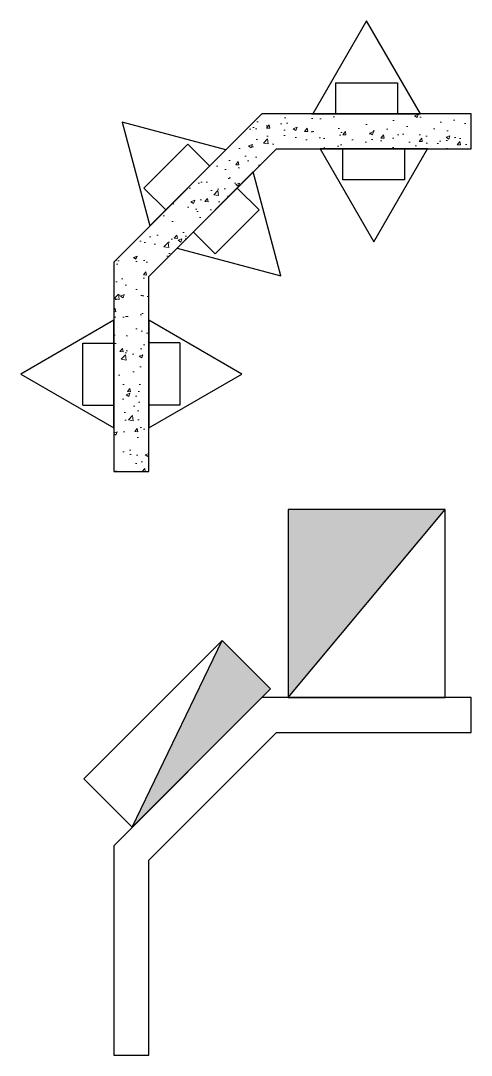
# Model space of a CAD drawing. Header units: millimetres. Extents: x 5 to 3217, y -2055 to 1097.
# Drawn here: x 1117 to 1762, y -835 to 645 of the extents above; entities that cross this region are included whole.
import ezdxf

# ---------------------------------------------------------------- set-up
doc = ezdxf.new("R2010")
doc.units = ezdxf.units.MM
doc.header["$LTSCALE"] = 0.05
doc.layers.add('0-Hatch', color=61, linetype='Continuous', lineweight=0, transparency=0.5)
doc.layers.add('0-Object', color=7, linetype='Continuous', lineweight=30)

# ---------------------------------------------------------------- blocks, each defined once
blk = doc.blocks.new('RETIE - Extintor para equipo eléctrico')
for p, q in [((-44.5, 44.4), (-44.5, 0)), ((-44.5, 44.4), (44.4, 44.4)), ((44.4, 44.4), (44.4, 0))]:
    blk.add_line(p, q)
blk.add_lwpolyline([(0, 133.3), (-77, 0), (77, 0)], close=True)
blk = doc.blocks.new('*U22')
h = blk.add_hatch(color=256)
h.dxf.hatch_style = 1
h.paths.add_polyline_path([(167.5, 0), (167.5, 98), (-112.5, 0)])
blk.add_line((-112.5, 0), (167.5, 98))
blk.add_lwpolyline([(-112.5, 0), (167.5, 0), (167.5, 98), (-112.5, 98)], close=True)
blk = doc.blocks.new('*U24')
h = blk.add_hatch(color=256)
h.dxf.hatch_style = 1
h.paths.add_polyline_path([(112.5, 269.1), (-112.5, 269.1), (-112.5, 0)])
blk.add_line((-112.5, 0), (112.5, 269.1))
blk.add_lwpolyline([(-112.5, 0), (112.5, 0), (112.5, 269.1), (-112.5, 269.1)], close=True)

msp = doc.modelspace()

# ---------------------------------------------------------------- hatches: boundary and pattern name
at = {"layer": '0-Hatch'}
h = msp.add_hatch(dxfattribs=at)
h.set_pattern_fill('AR-CONC', color=256, scale=0.3)
h.paths.add_polyline_path([(1462.132, 512.132), (1250, 300), (1250, 0), (1300, 0), (1300, 279.289), (1482.843, 462.132), (1762.132, 462.132), (1762.132, 512.132)])

# ---------------------------------------------------------------- linework, layer by layer
at = {"layer": '0-Object'}
msp.add_lwpolyline([(1462.132, 512.132), (1250, 300), (1250, 0), (1300, 0), (1300, 279.289), (1482.843, 462.132), (1762.132, 462.132), (1762.132, 512.132)], dxfattribs=at)
for points in [[(1462.132, 512.132), (1250, 300), (1250, 0), (1300, 0), (1300, 279.289), (1482.843, 462.132), (1762.132, 462.132), (1762.132, 512.132)], [(1462.132, -323.337), (1250, -535.469), (1250, -835.469), (1300, -835.469), (1300, -556.18), (1482.843, -373.337), (1762.132, -373.337), (1762.132, -323.337)]]:
    msp.add_lwpolyline(points, close=True, dxfattribs=at)

# ---------------------------------------------------------------- block references
for name, p in [('RETIE - Extintor para equipo eléctrico', (1612.132, 512.132)), ('*U24', (1612.132, -323.337))]:
    msp.add_blockref(name, p)
for name, p, rotation in [('RETIE - Extintor para equipo eléctrico', (1356.066, 406.066), 45.00000000000001), ('RETIE - Extintor para equipo eléctrico', (1622.487, 462.132), 180), ('RETIE - Extintor para equipo eléctrico', (1395.228, 374.517), 225.0000000000001), ('RETIE - Extintor para equipo eléctrico', (1250, 139.644), 90.00000000000001), ('RETIE - Extintor para equipo eléctrico', (1300, 139.644), 270), ('*U22', (1356.066, -429.403), 44.99999999999999)]:
    msp.add_blockref(name, p, dxfattribs=dict(rotation=rotation))

doc.saveas('drawing.dxf')
